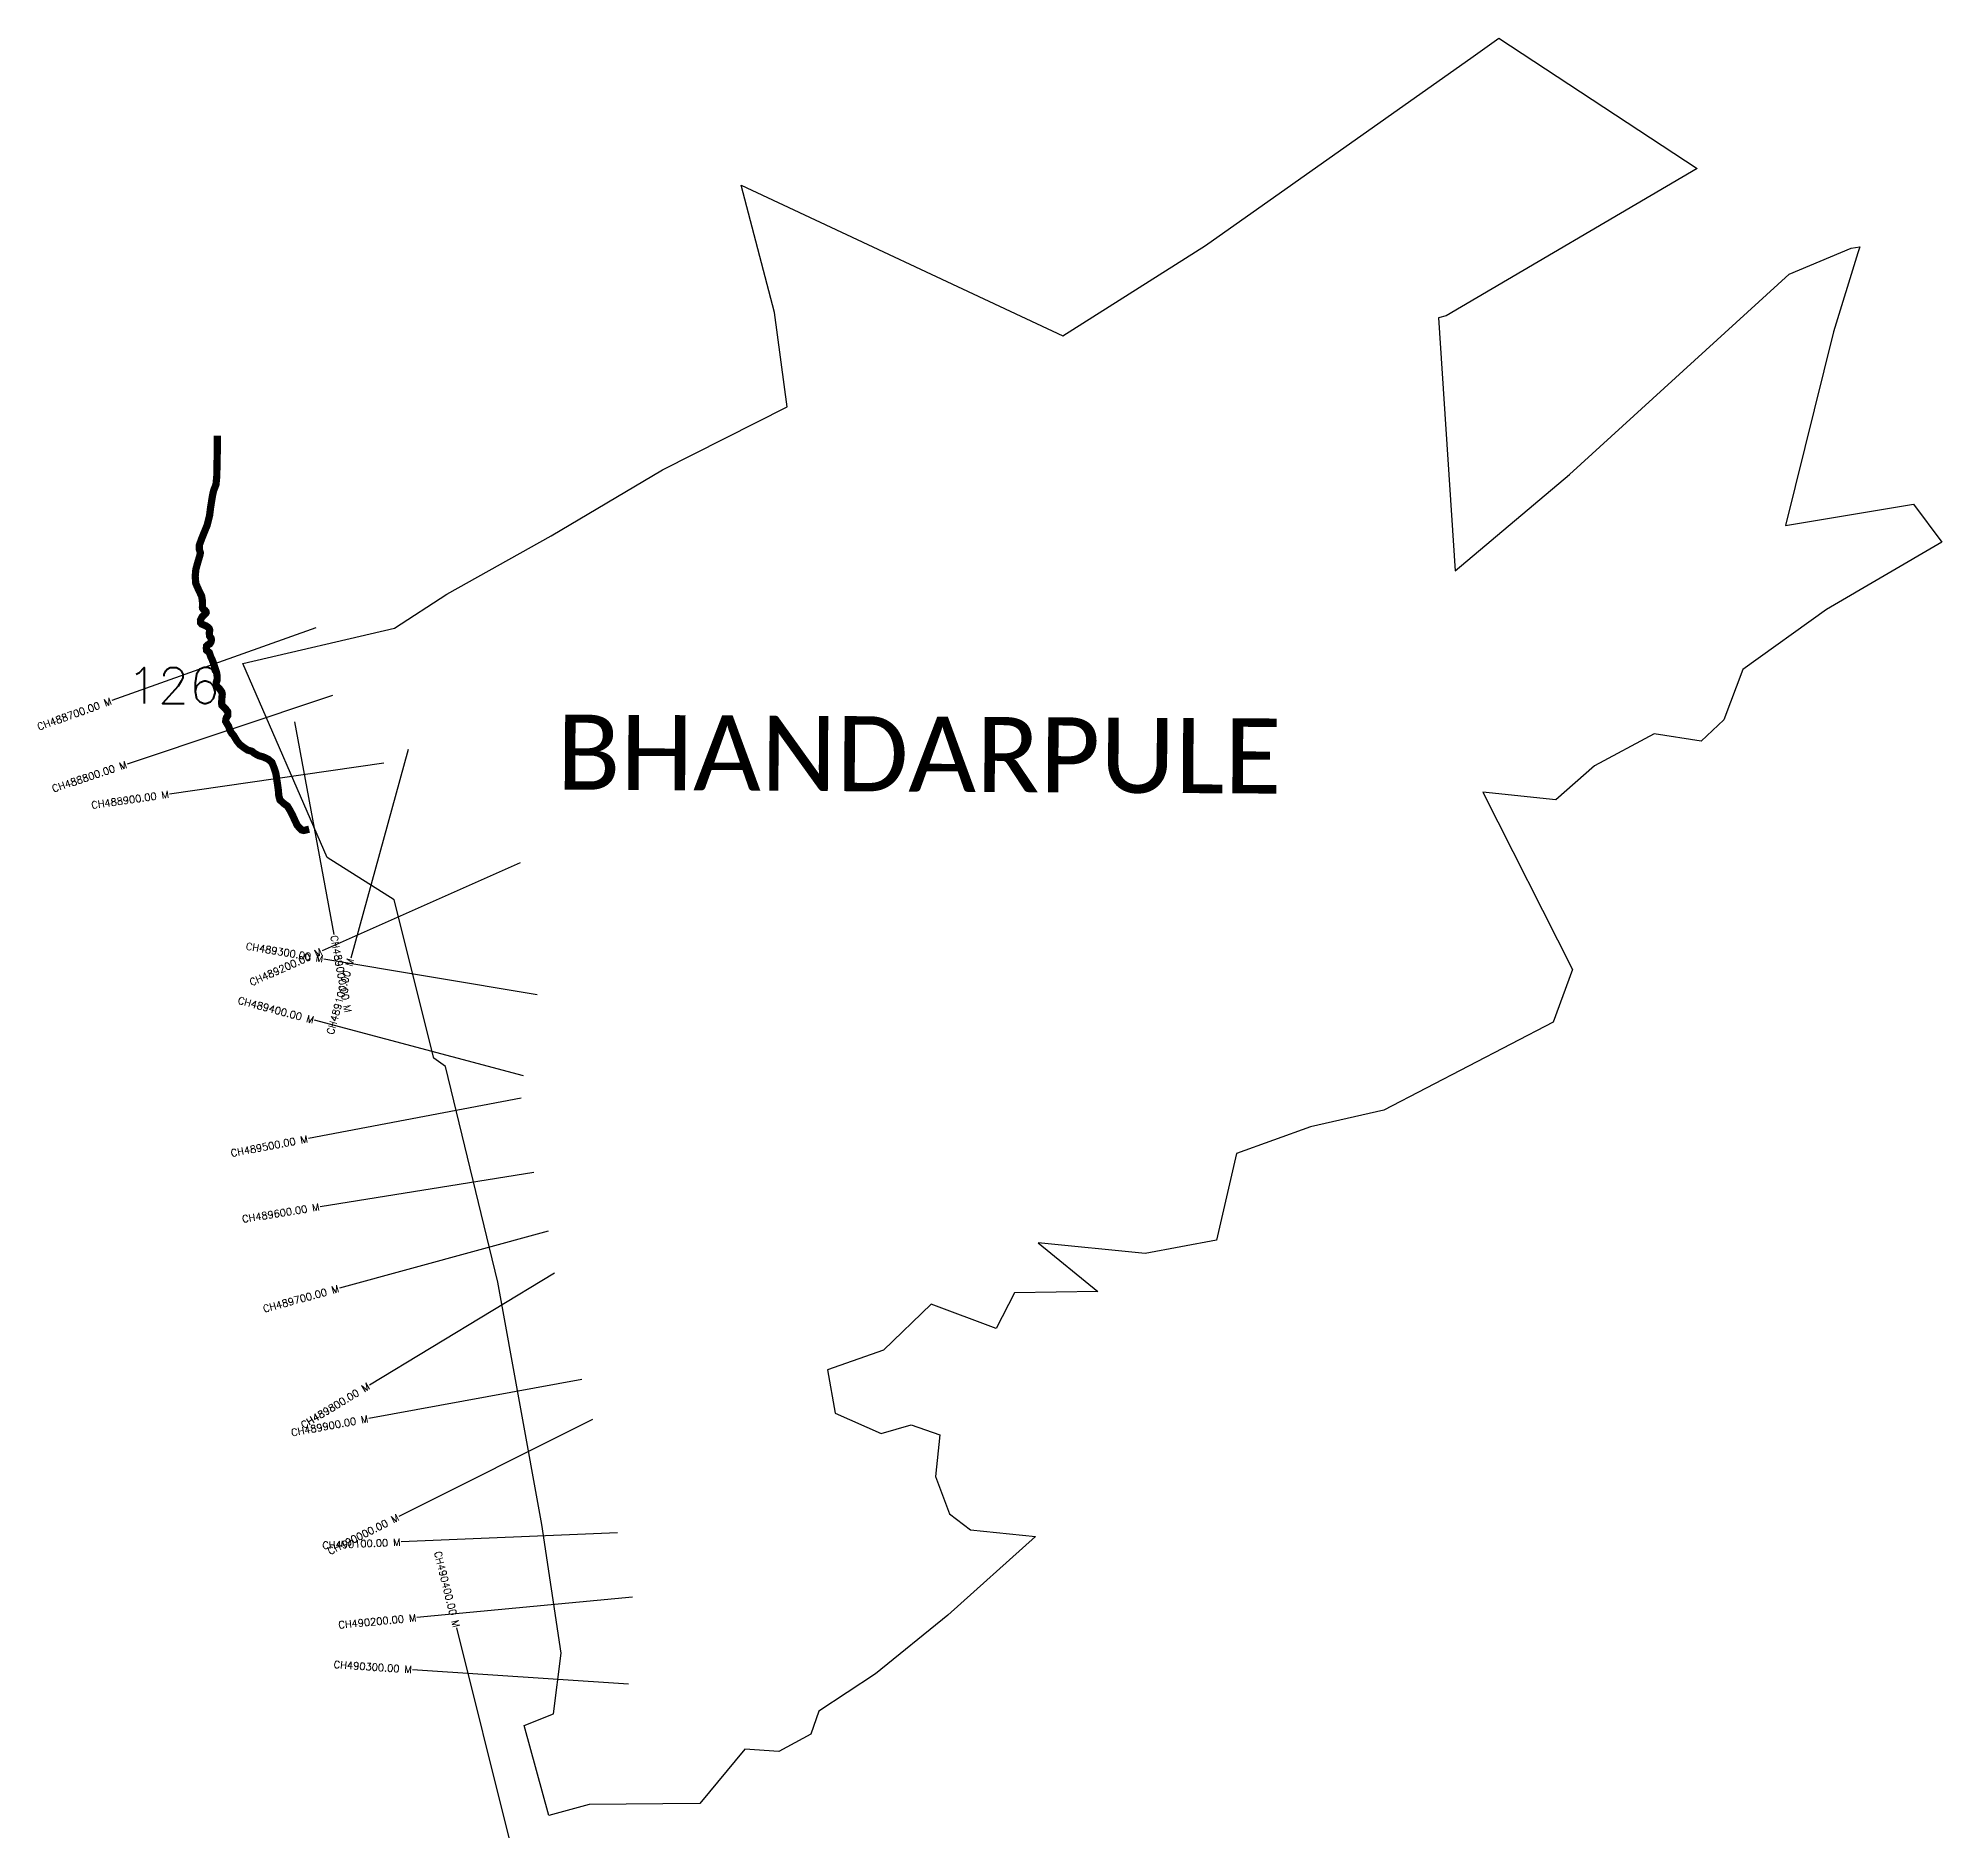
# Model space of a CAD drawing. Header units: metres. Extents: x 315541 to 318180, y 1893364 to 1895858.
import ezdxf
from ezdxf.enums import TextEntityAlignment as Align

# ---------------------------------------------------------------- set-up
doc = ezdxf.new("R2010")
doc.units = ezdxf.units.M
for name, color, linetype in [('CS', 134, 'Continuous'), ('CSMark', 6, 'Continuous'), ('UNPROTECTED', 10, 'Continuous'), ('village', 3, 'Continuous'), ('VILLAGE NAME', 250, 'Continuous')]:
    doc.layers.add(name, color=color, linetype=linetype)
doc.styles.get("Standard").update_dxf_attribs({"font": 'simplex.shx'})

msp = doc.modelspace()

# ---------------------------------------------------------------- linework, layer by layer
at = {"color": 6, "flags": 128}
msp.add_lwpolyline([(317565.7, 1895858.5), (317840.4, 1895677.9)], dxfattribs=at)
at = {"layer": 'CS'}
for p, q in [((315925.6, 1895041), (315643, 1894940.1)), ((315948.7, 1894947.1), (315664.1, 1894852.2)), ((315896.2, 1894910.9), (315950.6, 1894615.8)), ((316053.9, 1894872.5), (315974.4, 1894583.3)), ((316019.9, 1894853.4), (315722.9, 1894810.6)), ((316208.8, 1894715.1), (315934.6, 1894593.3)), ((316232.7, 1894532.2), (315936.8, 1894581.9)), ((316213.8, 1894420), (315923.8, 1894497)), ((316210.2, 1894388.9), (315915.4, 1894333)), ((316227.9, 1894286.1), (315931.7, 1894238.6)), ((316247.7, 1894204.8), (315958.4, 1894125.6)), ((316256.7, 1894146.6), (315999.9, 1893991.4)), ((316294.3, 1893999.3), (315999.3, 1893945)), ((316309.3, 1893943.5), (316041, 1893809.2)), ((316343.8, 1893786.6), (316044.1, 1893773.9)), ((316364.6, 1893697.4), (316065.9, 1893669.1)), ((316193.5, 1893363.7), (316121, 1893654.8)), ((316359.2, 1893576.9), (316059.8, 1893596.9))]:
    msp.add_line(p, q, dxfattribs=at)
at = {"layer": 'UNPROTECTED', "const_width": 10, "flags": 128}
msp.add_lwpolyline([(315789.1, 1895307.2), (315789.2, 1895289.4), (315788.4, 1895250.8), (315787.3, 1895239.7), (315783.9, 1895230.8), (315782.3, 1895223.2), (315779.8, 1895207.5), (315778.4, 1895196.4), (315775.1, 1895183.3), (315770.7, 1895172.5), (315767.3, 1895164), (315764.1, 1895155.3), (315764.1, 1895150.2), (315765.7, 1895145.1), (315764.9, 1895141.1), (315761.9, 1895131.1), (315759.4, 1895121.9), (315758.5, 1895112.4), (315759.3, 1895102.5), (315763.8, 1895092.4), (315767.4, 1895085), (315768.3, 1895079.9), (315768.7, 1895075.2), (315768.6, 1895071.7), (315768.5, 1895069.5), (315768.6, 1895068.3), (315769.6, 1895066.9), (315772.2, 1895065.1), (315773.5, 1895063.5), (315773.7, 1895062.3), (315773.2, 1895061.3), (315771.8, 1895059.8), (315768.2, 1895056.4), (315765.8, 1895051.8), (315766, 1895048.1), (315767.5, 1895046.2), (315773.2, 1895043.8), (315776.5, 1895041.7), (315777.8, 1895040.2), (315778.7, 1895037.7), (315778, 1895034.1), (315778.5, 1895029.5), (315780.7, 1895026.4), (315781, 1895023.8), (315780.2, 1895021.1), (315778.7, 1895018.7), (315776.2, 1895017.6), (315774.3, 1895015.8), (315773.9, 1895012.8), (315774.3, 1895009.8), (315778.1, 1895006.7), (315780.1, 1895000.7), (315782.2, 1894996.4), (315784.5, 1894990), (315786.2, 1894984.8), (315788.3, 1894978.1), (315789, 1894973.3), (315788.8, 1894968.4), (315787.6, 1894964.9), (315787.5, 1894962.3), (315788.8, 1894959.5), (315791.5, 1894957.3), (315792.4, 1894956.3), (315793.2, 1894955.2), (315795.4, 1894952), (315796, 1894948.9), (315795.5, 1894943.8), (315795.3, 1894939.5), (315795.1, 1894936.5), (315795.5, 1894933.8), (315798.1, 1894931), (315800.9, 1894928.4), (315802.2, 1894926.4), (315803.5, 1894924.9), (315803.8, 1894922.7), (315803.7, 1894919.5), (315801.9, 1894916.9), (315801, 1894914.3), (315800.8, 1894911.2), (315802.3, 1894908.5), (315804.6, 1894904.8), (315805.6, 1894902.2), (315806.5, 1894899.5), (315808.9, 1894895), (315811.9, 1894891.7), (315816.3, 1894884.3), (315820.5, 1894879.1), (315826.2, 1894874.9), (315831.5, 1894871.4), (315837.1, 1894869.9), (315840.8, 1894866.9), (315846.5, 1894863.8), (315852.7, 1894862.1), (315859.6, 1894858.9), (315864.8, 1894854.5), (315867.7, 1894847.3), (315870.3, 1894839.5), (315872.1, 1894827.5), (315873.7, 1894816.7), (315874.4, 1894808.1), (315876, 1894802.5), (315880, 1894798.6), (315882.7, 1894796.4), (315886.4, 1894793.8), (315889.7, 1894788.3), (315893.1, 1894782), (315897.6, 1894772.1), (315900.1, 1894767), (315905.8, 1894760.9), (315909.1, 1894760.1), (315916.5, 1894761.9)], dxfattribs=at)
msp.add_lwpolyline([(315789.1, 1895307.2), (315789.2, 1895289.4), (315788.4, 1895250.8), (315787.3, 1895239.7), (315783.9, 1895230.8), (315782.3, 1895223.2), (315779.8, 1895207.5), (315778.4, 1895196.4), (315775.1, 1895183.3), (315770.7, 1895172.5), (315767.3, 1895164), (315764.1, 1895155.3), (315764.1, 1895150.2), (315765.7, 1895145.1), (315764.9, 1895141.1), (315761.9, 1895131.1), (315759.4, 1895121.9), (315758.5, 1895112.4), (315759.3, 1895102.5), (315763.8, 1895092.4), (315767.4, 1895085), (315768.3, 1895079.9), (315768.7, 1895075.2), (315768.6, 1895071.7), (315768.5, 1895069.5), (315768.6, 1895068.3), (315769.6, 1895066.9), (315772.2, 1895065.1), (315773.5, 1895063.5), (315773.7, 1895062.3), (315773.2, 1895061.3), (315771.8, 1895059.8), (315768.2, 1895056.4), (315765.8, 1895051.8), (315766, 1895048.1), (315767.5, 1895046.2), (315773.2, 1895043.8), (315776.5, 1895041.7), (315777.8, 1895040.2), (315778.7, 1895037.7), (315778, 1895034.1), (315778.5, 1895029.5), (315780.7, 1895026.4), (315781, 1895023.8), (315780.2, 1895021.1), (315778.7, 1895018.7), (315776.2, 1895017.6), (315774.3, 1895015.8), (315773.9, 1895012.8), (315774.3, 1895009.8), (315778.1, 1895006.7), (315780.1, 1895000.7), (315782.2, 1894996.4), (315784.5, 1894990), (315786.2, 1894984.8), (315788.3, 1894978.1), (315789, 1894973.3), (315788.8, 1894968.4), (315787.6, 1894964.9), (315787.5, 1894962.3), (315788.8, 1894959.5), (315791.5, 1894957.3), (315792.4, 1894956.3), (315793.2, 1894955.2), (315795.4, 1894952), (315796, 1894948.9), (315795.5, 1894943.8), (315795.3, 1894939.5), (315795.1, 1894936.5), (315795.5, 1894933.8), (315798.1, 1894931), (315800.9, 1894928.4), (315802.2, 1894926.4), (315803.5, 1894924.9), (315803.8, 1894922.7), (315803.7, 1894919.5), (315801.9, 1894916.9), (315801, 1894914.3), (315800.8, 1894911.2), (315802.3, 1894908.5), (315804.6, 1894904.8), (315805.6, 1894902.2), (315806.5, 1894899.5), (315808.9, 1894895), (315811.9, 1894891.7), (315816.3, 1894884.3), (315820.5, 1894879.1), (315826.2, 1894874.9), (315831.5, 1894871.4), (315837.1, 1894869.9), (315840.8, 1894866.9), (315846.5, 1894863.8), (315852.7, 1894862.1), (315859.6, 1894858.9), (315864.8, 1894854.5), (315867.7, 1894847.3), (315870.3, 1894839.5), (315872.1, 1894827.5), (315873.7, 1894816.7), (315874.4, 1894808.1), (315876, 1894802.5), (315880, 1894798.6), (315882.7, 1894796.4), (315886.4, 1894793.8), (315889.7, 1894788.3), (315893.1, 1894782), (315897.6, 1894772.1), (315900.1, 1894767), (315905.8, 1894760.9), (315909.1, 1894760.1), (315916.5, 1894761.9)], dxfattribs=at)
at = {"layer": 'village', "color": 6}
for points in [[(318179.8, 1895159.9, 0), (318019.7, 1895066.2, 0), (317903.6, 1894983.4, 0), (317877.4, 1894913.6, 0), (317845.9, 1894884, 0), (317780.9, 1894894.2, 0), (317698, 1894849.9, 0), (317644.7, 1894802.7, 0), (317543.6, 1894813.1, 0), (317667.9, 1894567.2, 0), (317641, 1894494.2, 0), (317406.1, 1894372.5, 0), (317304.5, 1894349.5, 0), (317201.8, 1894312.4, 0), (317174.3, 1894192.3, 0), (317075.5, 1894173.9, 0), (316926.8, 1894188.7, 0), (317009.6, 1894120.9, 0), (316894.1, 1894119.1, 0), (316868.9, 1894069.8, 0), (316778.9, 1894103.7, 0), (316712.5, 1894039.8, 0), (316634.8, 1894012.5, 0), (316645.8, 1893952.5, 0), (316709.5, 1893924.3, 0), (316751, 1893936.4, 0), (316790.7, 1893922.5, 0), (316784.7, 1893864.6, 0), (316804.3, 1893812.9, 0), (316833.2, 1893790.5, 0), (316923.5, 1893781.5, 0), (316802, 1893672.6, 0), (316701.6, 1893591.1, 0), (316623, 1893539.6, 0), (316611.9, 1893507.6, 0), (316567.3, 1893483.6, 0), (316520.2, 1893486.7, 0), (316458, 1893411.3, 0), (316304.7, 1893410.2, 0), (316248.6, 1893394.6, 0), (316214.6, 1893519.4, 0), (316255.3, 1893535.6, 0), (316265.7, 1893620, 0), (316238.8, 1893798.3, 0), (316177.8, 1894133.9, 0), (316105.4, 1894433, 0), (316089.5, 1894444.3, 0), (316034.5, 1894664.2, 0), (315941.4, 1894722.5, 0), (315824.5, 1894991.4, 0), (316034.7, 1895040.7, 0), (316107.2, 1895087.5, 0), (316252, 1895168.4, 0), (316406.3, 1895260.1, 0), (316579.1, 1895347.1, 0), (316561.5, 1895478, 0), (316515.5, 1895654.6, 0), (316961, 1895445.7, 0), (317158.9, 1895571.1, 0), (317529.9, 1895833.1, 0), (317565.7, 1895858.5, 0)], [(317840.4, 1895677.9, 0), (317492.4, 1895473.5, 0), (317481.7, 1895470.6, 0), (317505.2, 1895120, 0), (317663.6, 1895253.5, 0), (317968, 1895531.3, 0), (318054.1, 1895567.3, 0), (318065.9, 1895569.1, 0), (318063.4, 1895560.9, 0), (318029.4, 1895451.4, 0), (317963.1, 1895183, 0), (318140.3, 1895212.5, 0), (318179.8, 1895159.9, 0)]]:
    msp.add_polyline3d(points, dxfattribs=at)

# ---------------------------------------------------------------- texts
at = {"insert": (315664, 1894986.1), "char_height": 50, "attachment_point": 1}
msp.add_mtext_dynamic_manual_height_columns('126', width=70.183, gutter_width=1, heights=[0], dxfattribs=at)
msp.add_mtext_dynamic_manual_height_columns('126', width=70.183, gutter_width=1, heights=[0], dxfattribs=at)
at = {"layer": 'CSMark'}
for s, rotation, p in [('CH488700.00 M', 19.6514, (315642.1, 1894939.8)), ('CH488800.00 M', 18.4482, (315663.2, 1894851.9)), ('CH488900.00 M', 8.188, (315721.9, 1894810.5)), ('CH489300.00 M', 350.4657, (315935.9, 1894582.1)), ('CH489200.00 M', 23.951, (315933.7, 1894592.9)), ('CH489100.00 M', 74.6355, (315974.1, 1894582.3)), ('CH489400.00 M', 345.1278, (315922.9, 1894497.2)), ('CH489500.00 M', 10.7316, (315914.4, 1894332.8)), ('CH489600.00 M', 9.1053, (315930.7, 1894238.5)), ('CH489700.00 M', 15.305, (315957.4, 1894125.3)), ('CH489800.00 M', 31.1522, (315999.1, 1893990.9)), ('CH489900.00 M', 10.4168, (315998.3, 1893944.9)), ('CH490000.00 M', 26.6063, (316040.1, 1893808.7)), ('CH490100.00 M', 2.4309, (316043.1, 1893773.8)), ('CH490400.00 M', 284, (316120.7, 1893655.7)), ('CH490200.00 M', 5.3997, (316064.9, 1893669)), ('CH490300.00 M', 356.1802, (316058.8, 1893597))]:
    msp.add_text(s, height=10, rotation=rotation, dxfattribs=at).set_placement(p, align=Align.MIDDLE_RIGHT)
msp.add_text('CH489000.00 M', height=10, rotation=280.4513, dxfattribs=at).set_placement((315950.8, 1894614.8), align=Align.MIDDLE_LEFT)
at = {"layer": 'VILLAGE NAME', "insert": (316260, 1894920.9), "char_height": 104.042, "attachment_point": 1, "rotation": 359.6762}
msp.add_mtext_dynamic_manual_height_columns('{\\fCalibri|b0|i0|c0|p34;BHANDARPULE}', width=1198.8, gutter_width=520.2, heights=[105.8], dxfattribs=at)

doc.saveas('drawing.dxf')
